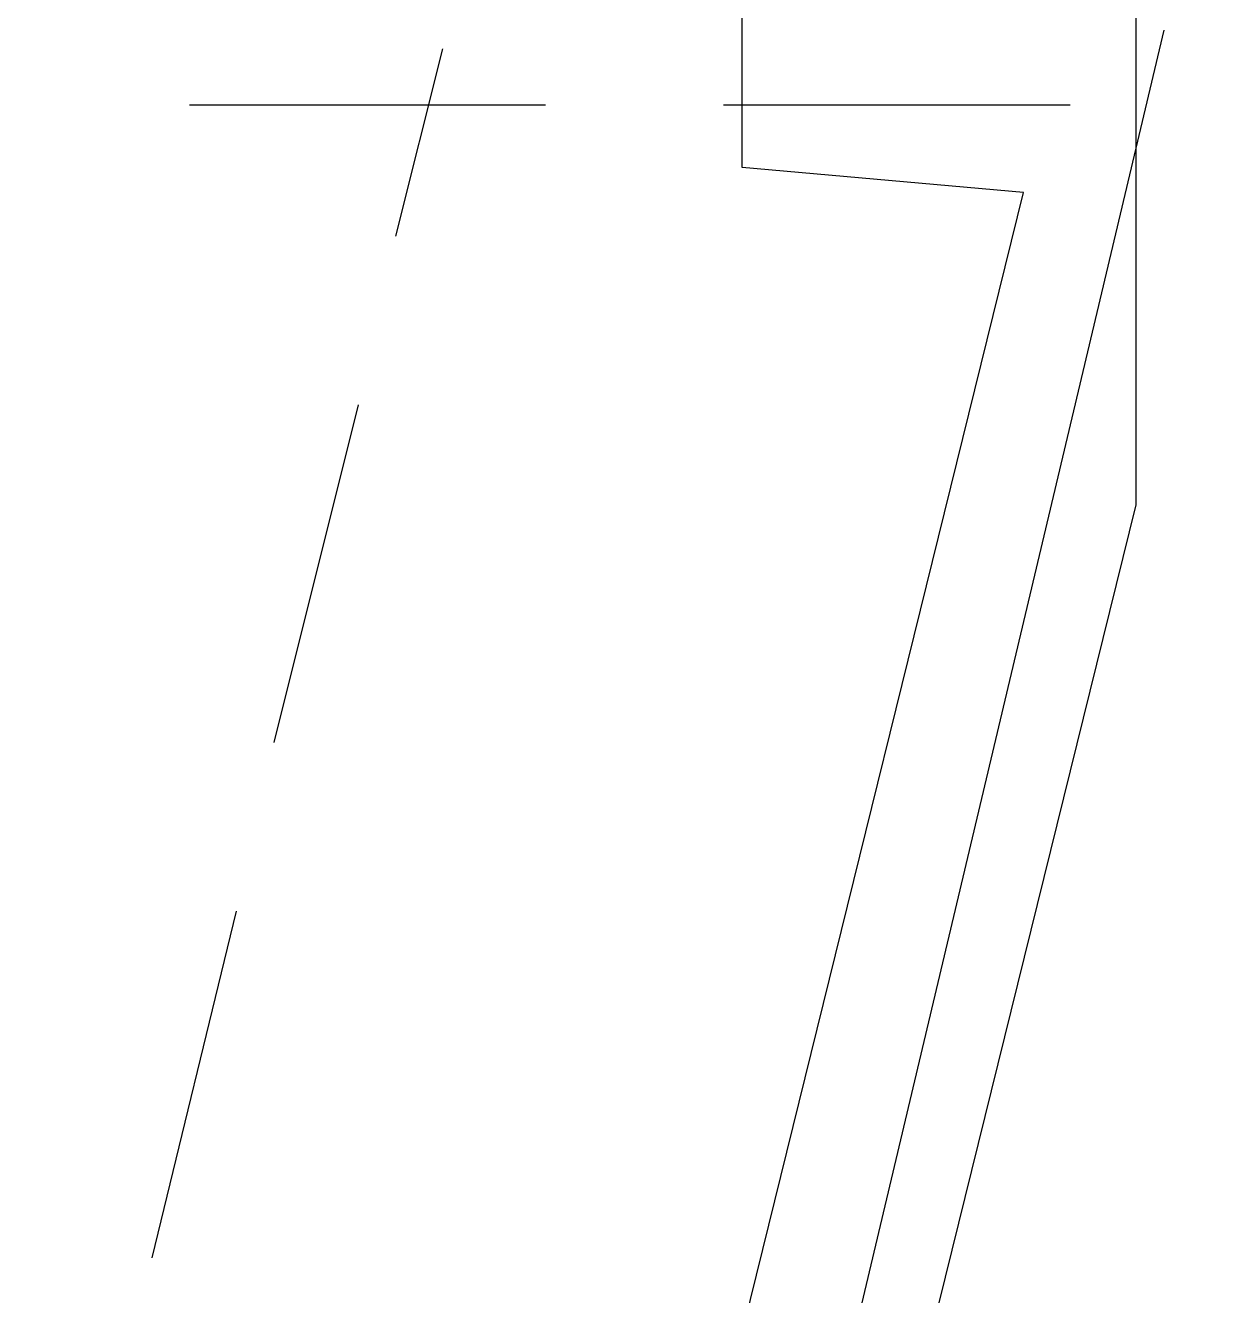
# Model space of a CAD drawing. Header units: feet. Extents: x -84 to 198, y -22 to 181.
# Drawn here: x 86.34 to 88.042, y 151.604 to 153.411 of the extents above; entities that cross this region are included whole.
import ezdxf

# ---------------------------------------------------------------- set-up
doc = ezdxf.new("R2010")
doc.units = ezdxf.units.FT
for name, color, linetype in [('A-AREA-COMUN', 252, 'CONTINUOUS'), ('A-AREA-UNIDAD', 30, 'CONTINUOUS'), ('A-LINEA', 7, 'CONTINUOUS')]:
    doc.layers.add(name, color=color, linetype=linetype)

msp = doc.modelspace()

# ---------------------------------------------------------------- linework, layer by layer
at = {"layer": 'A-AREA-COMUN'}
msp.add_lwpolyline([(92.64, 127.5733), (96.768, 144.9422), (90.56, 146.3822), (90.432, 147.5733), (90.72, 148.7289), (87.12, 149.6178), (87.12, 150.5778), (87.76, 153.1733), (87.36, 153.2089), (87.36, 153.9733), (83.648, 153.9733), (83.232, 159.3778), (88.608, 159.7689), (95.328, 159.7689), (101.84, 159.2889), (108.128, 158.3822), (115.968, 156.5689), (123.872, 153.9733), (128.288, 152.2133), (134.048, 149.3333)], dxfattribs=at)
at = {"layer": 'A-AREA-UNIDAD'}
msp.add_lwpolyline([(92.192, 153.9022), (87.92, 153.9733), (87.92, 152.7289), (87.2, 149.8133), (91.36, 148.8889)], dxfattribs=at)
at = {"layer": 'A-LINEA'}
for p, q in [((87.96, 153.4044), (87.08, 149.6978)), ((86.9333, 153.3778), (86.8667, 153.1111)), ((87.08, 153.2978), (86.5733, 153.2978)), ((87.08, 153.2978), (86.5733, 153.2978)), ((87.8267, 153.2978), (87.3333, 153.2978)), ((87.8267, 153.2978), (87.3333, 153.2978)), ((86.8133, 152.8711), (86.6933, 152.3911)), ((86.64, 152.1511), (86.52, 151.6578))]:
    msp.add_line(p, q, dxfattribs=at)

doc.saveas('drawing.dxf')
